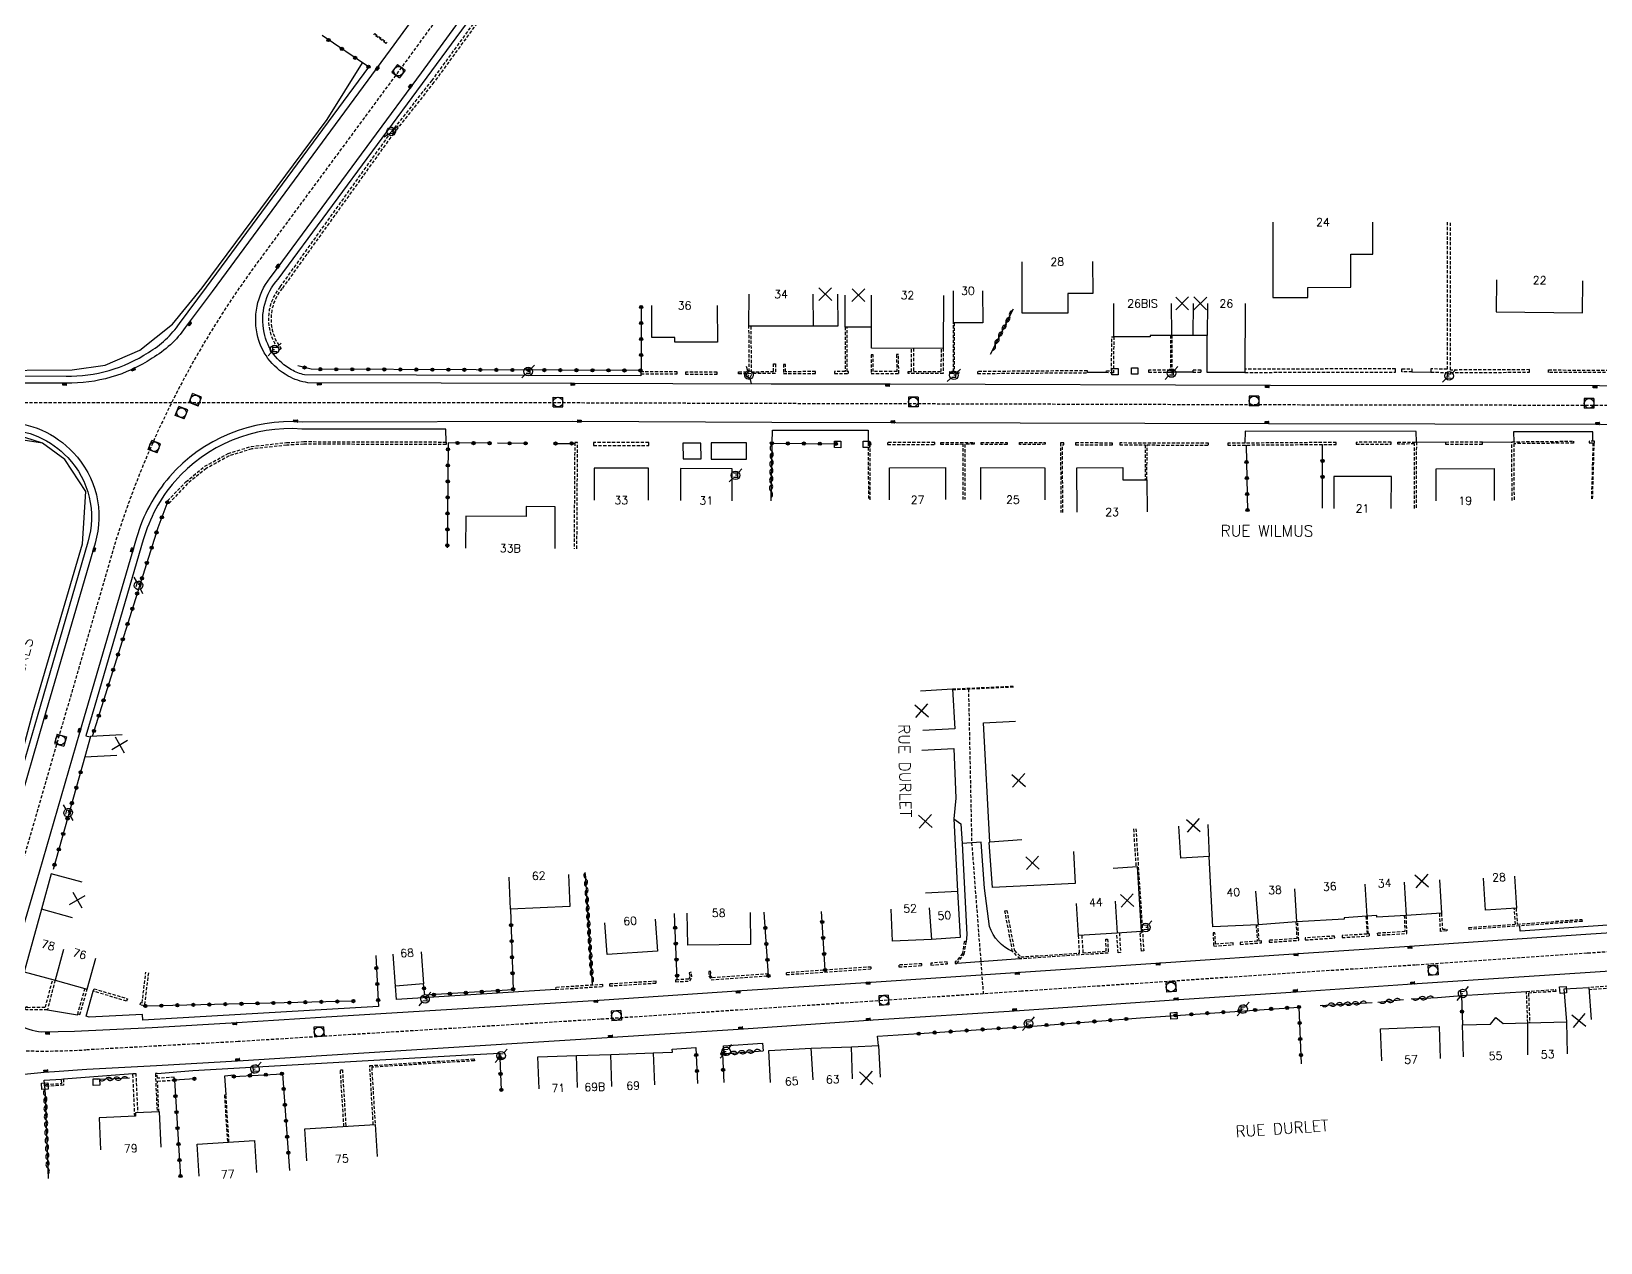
# Model space of a CAD drawing. Header units: millimetres. Extents: x 151000 to 152000, y 128000 to 129000.
# Drawn here: x 151565.6 to 151810.7, y 128351.5 to 128540.7 of the extents above; entities that cross this region are included whole.
import ezdxf
from ezdxf.enums import TextEntityAlignment as Align

# ---------------------------------------------------------------- set-up
doc = ezdxf.new("R2010")
doc.units = ezdxf.units.MM
doc.linetypes.add('DASHED', pattern=[0.75, 0.5, -0.25])
doc.layers.get('0').update_dxf_attribs({"linetype": 'CONTINUOUS'})
for name, color, linetype in [('W0001', 6, 'DASHED'), ('W0008', 7, 'CONTINUOUS'), ('W0100', 7, 'CONTINUOUS'), ('W0112', 1, 'DASHED'), ('W0211', 2, 'CONTINUOUS'), ('W0310', 3, 'CONTINUOUS'), ('W0322', 7, 'CONTINUOUS'), ('W0330', 7, 'CONTINUOUS'), ('W0334', 7, 'CONTINUOUS'), ('W0400', 7, 'CONTINUOUS'), ('W0420', 7, 'CONTINUOUS'), ('W0471', 7, 'CONTINUOUS'), ('W0989', 7, 'CONTINUOUS'), ('W0991', 7, 'CONTINUOUS'), ('W1102', 7, 'CONTINUOUS')]:
    doc.layers.add(name, color=color, linetype=linetype)
doc.styles.get("Standard").update_dxf_attribs({"font": 'romans.shx', "width": 0.85})

# ---------------------------------------------------------------- blocks, each defined once
blk = doc.blocks.new('t991o')
at = {"color": 0, "linetype": 'Continuous'}
for p, q in [((-1, 1), (1, -1)), ((-1, -1), (1, 1))]:
    blk.add_line(p, q, dxfattribs=at)
blk = doc.blocks.new('t322o')
at = {"color": 0, "linetype": 'Continuous'}
for radius in [0.25, 0.15]:
    blk.add_circle((0, 0), radius, dxfattribs=at)
blk = doc.blocks.new('t310o')
at = {"color": 0, "linetype": 'Continuous'}
for centre, start, end in [((-0.5, 0.38), 216.8699, 323.1304), ((0.5, -0.37), 36.8699, 143.1303)]:
    blk.add_arc(centre, 0.625, start, end, dxfattribs=at)
blk = doc.blocks.new('t112o')
at = {"color": 0, "linetype": 'Continuous'}
for p, q in [((-0.5, 0.5), (0.5, 0.5)), ((-0.5, -0.5), (-0.5, 0.5)), ((0.5, 0.5), (0.5, -0.5)), ((0.5, -0.5), (-0.5, -0.5))]:
    blk.add_line(p, q, dxfattribs=at)
blk = doc.blocks.new('T420')
for p, q in [((0.75, 0.75), (-0.75, 0.75)), ((-0.75, 0.75), (-0.75, -0.75)), ((0.75, 0.75), (0.75, -0.75)), ((0.75, -0.75), (-0.75, -0.75))]:
    blk.add_line(p, q)
blk.add_ellipse((0, 0), major_axis=(-0.53, 0.53), ratio=1, start_param=3.926991, end_param=10.210176)
blk = doc.blocks.new('T400')
for p, q in [((-0.15, 0.3), (0.15, 0.3)), ((-0.15, -0.25), (-0.15, 0.3)), ((-0.15, 0.15), (0.15, 0.15)), ((-0.15, 0), (0.15, 0)), ((0.15, 0.3), (0.15, -0.25)), ((-0.15, -0.15), (0.15, -0.15)), ((-0.15, -0.25), (-0.15, -0.3)), ((-0.15, -0.3), (0.15, -0.3)), ((0.15, -0.3), (0.15, -0.25))]:
    blk.add_line(p, q)
blk = doc.blocks.new('T471')
for p, q in [((-0.333334, 0.333334), (-0.333334, -0.333334)), ((-0.333334, 0.333334), (0.333334, 0.333334)), ((-0.333334, 0), (0, 0)), ((0.500001, 0.500001), (1.000002, 1.000002)), ((-0.500001, -0.500001), (-1.000002, -1.000002)), ((-0.333334, -0.333334), (0.333334, -0.333334))]:
    blk.add_line(p, q)
blk.add_ellipse((0, 0), major_axis=(0.471405, 0.471405), ratio=1, start_param=5.4977871438, end_param=11.780972451)

msp = doc.modelspace()

# ---------------------------------------------------------------- linework, layer by layer
at = {"layer": 'W0001', "flags": 128}
for points in [[(151686.82, 128620.59), (151660.63, 128585.46), (151640.58, 128558.56), (151624.09, 128535.96), (151600.84, 128504.47, 0.084329), (151578.54, 128460.32), (151570.46, 128432.47), (151566.13, 128417.49), (151560.52, 128398.22), (151555.81, 128382.02, -0.019837), (151536.07, 128370.34), (151513.98, 128358.43), (151497.19, 128349.3), (151469.8, 128334.39), (151444.45, 128320.65, 0.020893), (151407.08, 128297.31, 0.028434), (151367, 128266.21, 0.019167), (151343.06, 128244.11), (151308.81, 128206.62), (151289.03, 128184.37, 0.048658), (151265.92, 128152.09), (151245.32, 128117.81), (151222.27, 128079.3), (151206.41, 128052.89), (151186.11, 128018.9), (151174.7, 128000)], [(151373.46, 128486.78, 0.171487), (151384.63, 128482.83), (151396.94, 128482.84), (151431.35, 128482.82), (151466.36, 128482.76), (151510.55, 128482.74), (151540.64, 128482.68), (151571.01, 128482.7), (151609.38, 128482.69), (151650.43, 128482.69), (151681.12, 128482.59), (151699.72, 128482.55), (151759.1, 128482.38), (151810.49, 128482.3), (151836.03, 128482.25), (151866.29, 128482.14)]]:
    msp.add_lwpolyline(points, format="xyb", dxfattribs=at)
msp.add_lwpolyline([(151711.96, 128437.99), (151712.46, 128413.97), (151714.27, 128390.39)], dxfattribs=at)
at = {"layer": 'W0001'}
msp.add_lwpolyline([(151973.45, 128407.51), (151961.21, 128406.71), (151915.23, 128403.74), (151873.93, 128401.04), (151830.86, 128398.19), (151808.58, 128396.71), (151781.8, 128394.87), (151763.7, 128393.7), (151743.76, 128392.35), (151720.27, 128390.79), (151696.98, 128389.23), (151676.76, 128387.89), (151654.46, 128386.41), (151611, 128383.73), (151597.91, 128382.92), (151574.13, 128381.63, -0.038079), (151555.81, 128382.02)], format="xyb", dxfattribs=at)
at = {"layer": 'W0008'}
for points in [[(151684.53, 128622.19), (151658.36, 128587.44), (151638.53, 128560.88), (151621.66, 128537.76), (151593.83, 128500.06), (151589.64, 128494.4, -0.10763), (151584.47, 128489.61, -0.152101), (151571.01, 128485.74), (151541.27, 128485.75), (151510.77, 128485.77), (151466.37, 128485.8), (151431.36, 128485.86), (151397.19, 128485.86), (151384.64, 128485.83, -0.594789), (151380.97, 128491.73), (151407.8, 128527.38), (151429.68, 128556.32), (151440.11, 128570.1), (151468.95, 128608.07), (151498.47, 128646.9), (151513.06, 128666.2), (151527.22, 128684.92), (151553.09, 128718.92)], [(151866.1, 128485.3), (151836.03, 128485.25), (151810.5, 128485.3), (151759.11, 128485.38), (151699.73, 128485.55), (151681.13, 128485.59), (151650.44, 128485.69), (151608.8, 128485.8, -0.087593), (151605.71, 128486.84, -0.222109), (151600.87, 128493.43, -0.234214), (151603.28, 128502.67), (151626.53, 128534.16), (151642.62, 128556.23), (151662.89, 128583.49), (151689.28, 128618.56)], [(151561.33, 128479.64, -0.208669), (151572.15, 128474.89, -0.269554), (151575.55, 128460.76), (151567.58, 128433.3), (151563.24, 128418.33)], [(151866.28, 128479.13), (151836.07, 128479.17), (151810.68, 128479.29), (151758.94, 128479.4), (151700.6, 128479.54), (151681.23, 128479.6), (151650.1, 128479.73), (151607.92, 128479.66, 0.23531), (151587.19, 128471.12, 0.108849), (151582.02, 128461.57), (151573.15, 128431.11), (151566.83, 128409.4), (151561.59, 128391.45, 0.313866)], [(151718.85, 128396.99, -0.220985), (151715.27, 128400.91), (151714.48, 128406.9), (151713.96, 128414.05), (151710.96, 128413.88), (151711.73, 128399.65), (151711.61, 128398.51)], [(151563.35, 128385.74, 0.120884), (151567.25, 128384.43), (151572.32, 128384.54), (151584.49, 128385.13), (151597.72, 128385.91), (151610.82, 128386.73), (151654.26, 128389.4), (151676.57, 128390.88), (151696.77, 128392.22), (151720.07, 128393.79), (151743.56, 128395.34), (151763.5, 128396.7), (151781.6, 128397.86), (151808.38, 128399.71), (151830.66, 128401.18), (151873.7, 128404.02), (151915, 128406.72), (151960.62, 128409.66), (151973.25, 128410.32)], [(151544.91, 128371.68, -0.107033), (151569.2, 128378.26), (151574.28, 128378.64), (151585.13, 128379.21), (151598.71, 128379.98), (151610.9, 128380.75), (151655.55, 128383.57), (151676.82, 128384.92), (151697.06, 128386.3), (151719.92, 128387.8), (151744.83, 128389.49), (151763.9, 128390.76), (151782.05, 128391.97), (151808.3, 128393.69), (151831.06, 128395.21), (151874.15, 128398.06), (151915.47, 128400.76), (151961.8, 128403.77), (151974.07, 128404.36)]]:
    msp.add_lwpolyline(points, format="xyb", dxfattribs=at)
at = {"layer": 'W0100'}
for points in [[(151759.51, 128510.87), (151759.52, 128499.1), (151764.95, 128499.11), (151764.95, 128500.69), (151771.68, 128500.7), (151771.68, 128505.87), (151775.13, 128505.87), (151775.12, 128510.87)], [(151731.33, 128504.74), (151731.36, 128499.74), (151727.48, 128499.71), (151727.5, 128496.68), (151720.37, 128496.64), (151720.33, 128504.67)], [(151794.45, 128501.88), (151794.39, 128496.88), (151807.84, 128496.73), (151807.9, 128501.73)], [(151691.49, 128499.65), (151691.54, 128494.65), (151687.71, 128494.61), (151677.68, 128494.62), (151677.69, 128499.62)], [(151714.15, 128500.17), (151714.19, 128495.17), (151709.64, 128495.13), (151709.6, 128500.13)], [(151755.2, 128498.15), (151755.15, 128487.41), (151749.26, 128487.37), (151749.24, 128493.18), (151747.02, 128493.19), (151743.65, 128493.18), (151740.35, 128493.17), (151740.35, 128492.99), (151734.66, 128492.99), (151734.65, 128498.17)], [(151672.74, 128497.86), (151672.75, 128492.13), (151666.1, 128492.12), (151666.1, 128492.85), (151662.5, 128492.85), (151662.5, 128497.85)], [(151661.97, 128467.44), (151661.99, 128472.44), (151653.5, 128472.46), (151653.48, 128467.46)], [(151675.06, 128467.38), (151675.08, 128472.38), (151667.01, 128472.42), (151666.99, 128467.42)], [(151699.65, 128467.53), (151699.65, 128472.53), (151708.4, 128472.54), (151708.4, 128467.54)], [(151713.89, 128467.55), (151713.9, 128472.55), (151723.91, 128472.53), (151723.9, 128467.53)], [(151728.93, 128465.58), (151728.88, 128472.53), (151736.07, 128472.58), (151736.09, 128470.62), (151739.84, 128470.65), (151739.87, 128465.65)], [(151778, 128466.17), (151778.01, 128471.17), (151769.01, 128471.18), (151769, 128466.18)], [(151785.01, 128467.37), (151785.01, 128472.37), (151794.07, 128472.39), (151794.08, 128467.39)], [(151647.39, 128459.89), (151647.43, 128466.42), (151642.91, 128466.45), (151642.9, 128464.92), (151633.45, 128464.98), (151633.42, 128459.98)], [(151704.48, 128437.7), (151709.47, 128437.99), (151709.84, 128431.78), (151704.84, 128431.49)], [(151728.37, 128412.61), (151728.62, 128407.61), (151715.71, 128406.97), (151715.19, 128414.03), (151715.32, 128414.04), (151714.3, 128432.7), (151719.29, 128432.98)], [(151579.81, 128430.84), (151574.82, 128430.55), (151573.98, 128427.37), (151578.97, 128427.67)], [(151704.67, 128428.45), (151709.67, 128428.67), (151710.01, 128420.91), (151709.7, 128417.72), (151710.26, 128406.39), (151710.68, 128399.17), (151706.17, 128398.85), (151700.08, 128398.59), (151699.87, 128403.58)], [(151785.51, 128408.18), (151785.83, 128402.97), (151780.33, 128402.63), (151775.74, 128402.37), (151775.72, 128402.59), (151774.19, 128402.5), (151770.64, 128402.27), (151770.65, 128402.05), (151763.19, 128401.6), (151757.19, 128401.14), (151750.11, 128400.84), (151749.57, 128411.82), (151745.11, 128411.56), (151744.82, 128416.55)], [(151734.57, 128410.02), (151738.32, 128410.24), (151738.93, 128400.1), (151735.2, 128399.86), (151729.13, 128399.5), (151728.84, 128404.49)], [(151573.53, 128407.8), (151568.71, 128409.12), (151567.19, 128403.59), (151564.47, 128393.8), (151569.31, 128392.49), (151574.33, 128391.11), (151575.66, 128395.93)], [(151649.47, 128409.03), (151649.71, 128404.04), (151640.45, 128403.6), (151640.21, 128408.59)], [(151797.22, 128408.73), (151797.53, 128403.74), (151792.73, 128403.44), (151792.42, 128408.43)], [(151677.86, 128403.09), (151677.92, 128398.09), (151668.11, 128397.96), (151668.04, 128402.96)], [(151663.05, 128402.04), (151663.4, 128397.05), (151655.54, 128396.5), (151655.19, 128401.49)], [(151626.47, 128396.93), (151626.85, 128391.94), (151622.47, 128391.6), (151622.09, 128396.59)], [(151789.26, 128380.55), (151789.11, 128385.54), (151793.47, 128385.67), (151794.35, 128386.7), (151795.48, 128385.73), (151799.3, 128385.85), (151805.39, 128386.03), (151805, 128391.15), (151808.83, 128391.37), (151809.21, 128386.39)], [(151776.52, 128379.94), (151776.32, 128384.93), (151785.45, 128385.3), (151785.65, 128380.31)], [(151644.9, 128375.56), (151644.73, 128380.56), (151650.76, 128380.76), (151656.12, 128380.93), (151662.74, 128381.15), (151662.91, 128376.16)], [(151681.04, 128376.56), (151680.76, 128381.55), (151687.42, 128381.92), (151693.67, 128382.12), (151697.89, 128382.34), (151698.16, 128377.35)], [(151585.86, 128366.45), (151585.62, 128371.95), (151581.87, 128371.78), (151581.89, 128371.28), (151576.17, 128371.02), (151576.39, 128366.03)], [(151608.62, 128364.3), (151608.31, 128369.29), (151619.29, 128369.98), (151619.6, 128364.99)], [(151591.8, 128361.93), (151591.49, 128366.92), (151600.46, 128367.48), (151600.77, 128362.49)]]:
    msp.add_lwpolyline(points, dxfattribs=at)
at = {"layer": 'W0100', "flags": 128}
msp.add_lwpolyline([(151708.05, 128499.44), (151708.03, 128491.16), (151696.8, 128491.19), (151696.81, 128494.47), (151692.7, 128494.49), (151692.72, 128499.49)], dxfattribs=at)
at = {"layer": 'W0112'}
msp.add_lwpolyline([(151644.49, 128554.66), (151628.48, 128532.71), (151622.17, 128524.73), (151604.78, 128500.52, 0.354204), (151604.62, 128491.12), (151604.3, 128490.87, -0.353657), (151604.47, 128500.77), (151621.85, 128524.97), (151628.16, 128532.95), (151644.17, 128554.91)], format="xyb", close=True, dxfattribs=at)
for points in [[(151619.23, 128540.33), (151621.1, 128538.94), (151620.99, 128538.79), (151619.11, 128540.17)], [(151734.66, 128492.99), (151734.6, 128487.34), (151733.49, 128487.38), (151733.5, 128487.68), (151734.3, 128487.65), (151734.36, 128492.99)], [(151683.09, 128488.67), (151683.07, 128487.22), (151688.07, 128487.23), (151688.07, 128487.53), (151683.37, 128487.52), (151683.39, 128488.66)], [(151700.71, 128490.2), (151700.78, 128487.55), (151697.06, 128487.54), (151697.08, 128490.15), (151696.78, 128490.16), (151696.76, 128487.24), (151701.09, 128487.25), (151701.01, 128490.21)], [(151660.8, 128487.18), (151666.49, 128487.18), (151666.49, 128487.48), (151660.8, 128487.48)], [(151672.69, 128487.44), (151667.75, 128487.44), (151667.75, 128487.14), (151672.69, 128487.14)], [(151713.39, 128487.24), (151730.53, 128487.37), (151730.53, 128487.67), (151713.39, 128487.54)], [(151746.99, 128487.46), (151748.29, 128487.47), (151748.29, 128487.77), (151746.99, 128487.76)], [(151781.23, 128487.48), (151779.65, 128487.48), (151779.65, 128487.98), (151781.23, 128487.98)], [(151630.38, 128476.14), (151608.14, 128476.2), (151605.49, 128476.05), (151600.02, 128475.46), (151596.48, 128474.36), (151592.91, 128472.41), (151590.01, 128470.04), (151587.17, 128467.07), (151586.88, 128467.35), (151589.74, 128470.33), (151592.68, 128472.75), (151596.32, 128474.73), (151599.93, 128475.86), (151605.45, 128476.45), (151608.14, 128476.6), (151630.38, 128476.54)], [(151653.42, 128476.01), (151662.03, 128476), (151662.03, 128476.44), (151653.42, 128476.45)], [(151706.69, 128476.44), (151699.33, 128476.44), (151699.33, 128476.14), (151706.69, 128476.14)], [(151718.01, 128476.16), (151713.93, 128476.17), (151713.93, 128476.47), (151718.01, 128476.46)], [(151723.96, 128476.18), (151719.95, 128476.17), (151719.95, 128476.47), (151723.96, 128476.48)], [(151728.69, 128476.1), (151734.45, 128476.08), (151734.45, 128476.38), (151728.69, 128476.4)], [(151769.4, 128476.47), (151752.46, 128476.35), (151752.46, 128476.05), (151769.41, 128476.17)], [(151772.51, 128476.19), (151777.97, 128476.22), (151777.97, 128476.52), (151772.51, 128476.49)], [(151792.25, 128476.51), (151786.47, 128476.49), (151786.47, 128476.19), (151792.26, 128476.21)], [(151750.16, 128399.92), (151750.26, 128397.84), (151753.32, 128398.04), (151753.3, 128398.34), (151750.55, 128398.16), (151750.46, 128399.93)], [(151711.31, 128398.56), (151711.02, 128396.69), (151710.02, 128395.42), (151709.88, 128395.42), (151709.89, 128395.12), (151710.17, 128395.13), (151711.3, 128396.57), (151711.61, 128398.51)], [(151764.55, 128398.8), (151769.16, 128399.11), (151769.14, 128399.41), (151764.53, 128399.1)], [(151701.11, 128394.58), (151704.7, 128394.79), (151704.69, 128395.09), (151701.09, 128394.88)], [(151708.64, 128395.36), (151706.07, 128395.17), (151706.09, 128394.88), (151708.67, 128395.07)], [(151668.34, 128393.68), (151668.46, 128393.07), (151668.28, 128392.69), (151666.19, 128392.55), (151666.21, 128392.25), (151668.47, 128392.4), (151668.77, 128393.03), (151668.64, 128393.74)], [(151680.71, 128393.49), (151671.92, 128392.9), (151671.69, 128393.25), (151671.73, 128393.87), (151671.43, 128393.89), (151671.39, 128393.17), (151671.77, 128392.59), (151680.73, 128393.19)], [(151683.5, 128393.38), (151696.78, 128394.27), (151696.76, 128394.57), (151683.48, 128393.68)], [(151575.39, 128391.18), (151580.6, 128389.62), (151580.48, 128389.24), (151575.27, 128390.8)], [(151647.51, 128391.06), (151654.87, 128391.54), (151654.85, 128391.84), (151647.49, 128391.36)], [(151663.19, 128392.35), (151655.88, 128391.92), (151655.9, 128391.62), (151663.21, 128392.06)], [(151567.86, 128376.24), (151570.34, 128376.38), (151570.33, 128377.08), (151570.63, 128377.09), (151570.64, 128376.1), (151567.87, 128375.94)]]:
    msp.add_lwpolyline(points, close=True, dxfattribs=at)
for points in [[(151786.72, 128510.88), (151786.72, 128487.89), (151784.18, 128487.96), (151784.17, 128487.46), (151787.22, 128487.38), (151799.59, 128487.44), (151799.59, 128487.84), (151787.23, 128487.78), (151787.22, 128487.78), (151787.22, 128510.88)], [(151677.98, 128494.62), (151678.02, 128487.51), (151681.51, 128487.55), (151681.51, 128488.74), (151681.81, 128488.74), (151681.81, 128487.26), (151676.06, 128487.19), (151676.06, 128487.49), (151677.72, 128487.51), (151677.68, 128494.62)], [(151692.7, 128494.49), (151692.7, 128487.53), (151691.06, 128487.54), (151691.06, 128487.24), (151693.22, 128487.23), (151693.22, 128487.53), (151693, 128487.53), (151693, 128494.49)], [(151709.74, 128495.14), (151709.72, 128487.52), (151710.44, 128487.51), (151710.43, 128487.21), (151709.06, 128487.24), (151709.06, 128487.54), (151709.62, 128487.52), (151709.64, 128495.13)], [(151743.49, 128493.18), (151743.49, 128487.76), (151740.09, 128487.75), (151740.1, 128487.45), (151743.79, 128487.47), (151743.79, 128493.18)], [(151708.03, 128491.16), (151708.02, 128487.24), (151702.55, 128487.23), (151702.55, 128487.53), (151703.09, 128487.53), (151703.09, 128491.17)], [(151703.36, 128491.17), (151703.37, 128487.53), (151707.72, 128487.54), (151707.73, 128491.16)], [(151755.15, 128487.41), (151778.66, 128487.47), (151778.66, 128487.97), (151755.14, 128487.91)], [(151815.21, 128487.37), (151802.55, 128487.39), (151802.55, 128487.79), (151815.21, 128487.77)], [(151650.81, 128459.87), (151650.91, 128476.46), (151650.47, 128476.46), (151650.36, 128459.88)], [(151696.63, 128467.53), (151696.61, 128476.16), (151696.74, 128476.17), (151696.73, 128476.47), (151696.31, 128476.45), (151696.33, 128467.53)], [(151711.15, 128467.56), (151711.13, 128476.18), (151707.67, 128476.17), (151707.67, 128476.47), (151712.84, 128476.49), (151712.85, 128476.19), (151711.4, 128476.18), (151711.42, 128467.56)], [(151726.71, 128465.56), (151726.63, 128476.1), (151726.85, 128476.1), (151726.85, 128476.4), (151726.33, 128476.4), (151726.41, 128465.56)], [(151739.84, 128470.65), (151739.85, 128476.08), (151749.47, 128476.05), (151749.47, 128476.35), (151735.59, 128476.39), (151735.59, 128476.09), (151739.55, 128476.08), (151739.54, 128470.65)], [(151781.6, 128466.17), (151781.61, 128476.24), (151779.01, 128476.22), (151779.01, 128476.52), (151781.91, 128476.54), (151781.9, 128466.17)], [(151796.87, 128467.39), (151796.82, 128476.58), (151806.47, 128476.67), (151806.47, 128476.37), (151797.12, 128476.28), (151797.17, 128467.39)], [(151809.44, 128467.66), (151809.69, 128476.38), (151809.71, 128476.38), (151809.71, 128476.68), (151808.92, 128476.7), (151808.91, 128476.4), (151809.49, 128476.39), (151809.25, 128467.66)], [(151709.47, 128437.99), (151718.99, 128438.43)], [(151709.48, 128437.87), (151718.99, 128438.32)], [(151737.73, 128416.12), (151738.12, 128410.23)], [(151738.1, 128416.17), (151739.34, 128397.09), (151738.98, 128397.04), (151738.78, 128400.09)], [(151729.66, 128399.53), (151729.84, 128396.79), (151733.47, 128397.03), (151733.4, 128398.92), (151733.7, 128398.94), (151733.78, 128396.75), (151720.02, 128395.83), (151718.85, 128396.99), (151717.65, 128403.34), (151717.95, 128403.4), (151719.13, 128397.14), (151720.14, 128396.14), (151729.32, 128396.75), (151729.14, 128399.5)], [(151774.03, 128402.49), (151774.21, 128399.71), (151770.3, 128399.47), (151770.32, 128399.17), (151774.6, 128399.43), (151774.58, 128399.73), (151774.43, 128399.72), (151774.26, 128402.5)], [(151780.03, 128402.62), (151780.12, 128400.1), (151775.81, 128399.83), (151775.83, 128399.53), (151780.43, 128399.82), (151780.33, 128402.63)], [(151785.83, 128402.97), (151785.98, 128400.46), (151786.65, 128400.5), (151786.67, 128400.2), (151785.69, 128400.14), (151785.56, 128402.95)], [(151797.49, 128403.74), (151797.67, 128401.27), (151807.77, 128402), (151807.79, 128401.7), (151790.14, 128400.43), (151790.12, 128400.73), (151797.38, 128401.25), (151797.2, 128403.72)], [(151756.88, 128401.13), (151757.07, 128398.61), (151754.38, 128398.41), (151754.41, 128398.11), (151757.73, 128398.35), (151757.71, 128398.65), (151757.36, 128398.63), (151757.17, 128401.14)], [(151763.1, 128401.59), (151763.24, 128399.02), (151758.92, 128398.73), (151758.94, 128398.44), (151763.55, 128398.74), (151763.39, 128401.61)], [(151735.53, 128399.88), (151735.73, 128396.82), (151735.33, 128396.79), (151735.13, 128399.85)], [(151569.31, 128392.49), (151568.11, 128387.9), (151564.79, 128387.87), (151564.53, 128388.16), (151564.83, 128388.43), (151564.97, 128388.27), (151567.8, 128388.3), (151568.93, 128392.59)], [(151583.88, 128393.66), (151583.25, 128388.49), (151582.59, 128388.64), (151582.68, 128389.03), (151582.91, 128388.98), (151583.49, 128393.77)], [(151573.95, 128391.21), (151572.8, 128387.25), (151573.18, 128387.14), (151574.33, 128391.11)], [(151799.3, 128385.85), (151799.12, 128390.77), (151803.65, 128391.06), (151803.67, 128390.76), (151799.43, 128390.49), (151799.6, 128385.85)], [(151808.85, 128391.07), (151812.36, 128391.3), (151812.52, 128388.96), (151813.62, 128389.04), (151813.6, 128389.34), (151812.8, 128389.28), (151812.64, 128391.62), (151808.83, 128391.37)], [(151581.76, 128371.27), (151581.47, 128377.92), (151581.92, 128377.96), (151582.2, 128371.79)], [(151585.52, 128371.94), (151585.31, 128376.74), (151587.94, 128376.91), (151587.91, 128377.36), (151585.29, 128377.19), (151585.25, 128377.96), (151584.97, 128377.93), (151585, 128377.17), (151585.24, 128371.93)], [(151614.42, 128369.67), (151613.87, 128378.51), (151614.18, 128378.53), (151614.73, 128369.69)], [(151619, 128369.96), (151618.46, 128379.17), (151634.77, 128380.22), (151634.79, 128379.93), (151618.76, 128378.91), (151619.29, 128369.98)], [(151596.47, 128367.24), (151596.01, 128374.6), (151595.76, 128374.57), (151596.22, 128367.22)]]:
    msp.add_lwpolyline(points, dxfattribs=at)
at = {"layer": 'W0211'}
msp.add_lwpolyline([(151567.33, 128476.35), (151561.81, 128478.13), (151540.72, 128477.54), (151510.52, 128477.66), (151468.7, 128477.55)], dxfattribs=at)
at = {"layer": 'W0310'}
for points in [[(151718.96, 128497.29), (151715.35, 128490.21)], [(151681.25, 128476.34), (151681.09, 128467.36)], [(151653.24, 128391.74), (151652.14, 128409.16)], [(151766.89, 128388.58), (151774.99, 128389.04)], [(151775.92, 128389.07), (151779.92, 128389.5)], [(151781.08, 128389.61), (151785.19, 128389.81)], [(151673.53, 128381.01), (151679.91, 128381.5)], [(151567.71, 128375.69), (151568.21, 128361.54)], [(151580.94, 128377.22), (151575.93, 128377.03)]]:
    msp.add_lwpolyline(points, dxfattribs=at)
at = {"layer": 'W0322'}
for points in [[(151618.26, 128535.14), (151611, 128539.99)], [(151660.85, 128497.84), (151660.82, 128487.71), (151609.32, 128487.92), (151607.22, 128488.44)], [(151637.17, 128476.35), (151630.68, 128476.4), (151630.57, 128460)], [(151642.8, 128476.33), (151638.42, 128476.35)], [(151647.48, 128476.31), (151650.47, 128476.32)], [(151681.25, 128476.34), (151691.29, 128476.27)], [(151755.34, 128476.07), (151755.54, 128465.75)], [(151767.26, 128466.19), (151767.27, 128476.15)], [(151586.93, 128467.31), (151585.37, 128463.13), (151582.13, 128452.88), (151575.11, 128430.57)], [(151573.98, 128427.37), (151569.01, 128409.79)], [(151640.45, 128403.6), (151640.84, 128391), (151627.05, 128390.16), (151626.85, 128391.94)], [(151666.49, 128392.57), (151666.06, 128402.93)], [(151680.73, 128393.19), (151680.07, 128403.12)], [(151689.56, 128394.11), (151689.03, 128403.25)], [(151619.38, 128396.38), (151619.78, 128389.35)], [(151615.9, 128389.25), (151583.38, 128388.48)], [(151744.28, 128387.02), (151763.58, 128388.32), (151763.94, 128379.43)], [(151704.19, 128384.17), (151721.35, 128385.29), (151738.83, 128386.62)], [(151638.78, 128380.38), (151639, 128375.36)], [(151669.45, 128380.83), (151669.65, 128376.39)], [(151673.53, 128381.01), (151673.73, 128376.53)], [(151597.24, 128377.47), (151604.85, 128377.91), (151605.94, 128362.82)], [(151591.06, 128377.12), (151587.96, 128376.9), (151588.91, 128361.75)]]:
    msp.add_lwpolyline(points, dxfattribs=at)
at = {"layer": 'W0322', "flags": 128}
msp.add_lwpolyline([(151788.98, 128390.11), (151789.11, 128385.54)], dxfattribs=at)
at = {"layer": 'W0330'}
for points in [[(151541.27, 128503.2), (151541.66, 128487.87), (151557.8, 128487.71), (151571.96, 128487.81), (151577.12, 128488.52), (151582.53, 128490.87), (151587.66, 128494.96), (151592.3, 128500.64), (151611.78, 128526.91), (151617.32, 128535.77)], [(151471.14, 128407.51), (151486.99, 128403.3), (151505.79, 128398.97), (151517.2, 128396.31), (151530.09, 128393.78), (151541.53, 128391.64), (151551.06, 128390.18), (151553.12, 128393.55), (151555.8, 128400.64), (151556.76, 128401.78), (151561.69, 128418.72), (151565.83, 128434.28), (151573.61, 128460.63), (151574.09, 128468.84), (151570.82, 128473.83), (151567.33, 128476.35), (151561.64, 128477.24), (151540.74, 128476.95), (151510.59, 128476.36), (151468.76, 128474.77)]]:
    msp.add_lwpolyline(points, dxfattribs=at)
at = {"layer": 'W0334'}
for points in [[(151660.8, 128487.18), (151660.8, 128486.85), (151608.27, 128487.02, -0.066212), (151606.24, 128487.81, -0.222264), (151601.95, 128493.65, -0.235501), (151604.13, 128501.98), (151627.41, 128533.51), (151643.52, 128555.39), (151644.17, 128554.91)], [(151540.58, 128487.82), (151540.84, 128487.82), (151540.82, 128486.85), (151547.54, 128486.85), (151571.02, 128486.84, 0.152537), (151583.89, 128490.54, 0.108308), (151588.75, 128495.04), (151592.94, 128500.71), (151618.33, 128535.09), (151618.26, 128535.14)], [(151468.69, 128478.26), (151468.69, 128478.58), (151510.33, 128478.57), (151540.02, 128478.48), (151561.24, 128478.5, -0.208669), (151571.3, 128474.1, -0.269554), (151574.42, 128460.93), (151566.49, 128433.62), (151562.16, 128418.65), (151558.13, 128404.82), (151556.75, 128399.94), (151555.87, 128400.12), (151554.06, 128393.82, -0.019605), (151553.2, 128391.67, -0.305355), (151549.33, 128389.25), (151546.37, 128389.56), (151540.76, 128390.44, -0.0116), (151505.36, 128397.35), (151486.99, 128401.58), (151475.46, 128404.5), (151470.65, 128405.98)], [(151630.38, 128476.54), (151630.34, 128478.53), (151607.84, 128478.57, 0.235278), (151588.01, 128470.4, 0.108818), (151583.08, 128461.26), (151575.53, 128435.39), (151574.12, 128430.69), (151574.8, 128430.49)]]:
    msp.add_lwpolyline(points, format="xyb", dxfattribs=at)
for points in [[(151733.49, 128487.38), (151730.53, 128487.37)], [(151746.99, 128487.46), (151743.79, 128487.47)], [(151781.23, 128487.48), (151784.17, 128487.46)], [(151681.32, 128476.34), (151681.34, 128478.41), (151696.29, 128478.37), (151696.31, 128476.45)], [(151786.47, 128476.49), (151781.91, 128476.54), (151781.88, 128478.16), (151755.16, 128478.21), (151755.13, 128476.37)], [(151792.25, 128476.51), (151796.82, 128476.58)], [(151809.49, 128476.69), (151809.49, 128478.11), (151797.1, 128478.13), (151797.13, 128476.58)], [(151709.7, 128417.72), (151710.75, 128416.9), (151710.96, 128413.88)], [(151820.93, 128402.54), (151820.94, 128401.75), (151798.12, 128400.19), (151798.08, 128401)], [(151720.02, 128395.83), (151710.17, 128395.13)], [(151619.78, 128389.35), (151619.82, 128388.42), (151583.02, 128386.27), (151582.95, 128387.14), (151574.64, 128386.76), (151574.17, 128386.87), (151575.27, 128390.8)], [(151647.51, 128391.06), (151622.62, 128389.48), (151622.47, 128391.6)], [(151785.19, 128389.81), (151788.98, 128390.11), (151799.12, 128390.77)], [(151568.11, 128387.9), (151572.83, 128387.09), (151572.86, 128387.23)], [(151738.83, 128386.62), (151744.28, 128387.02)], [(151697.89, 128382.34), (151697.75, 128383.77), (151704.19, 128384.17)], [(151585.25, 128377.96), (151590.85, 128378.39), (151633.73, 128380.88), (151638.75, 128381.11), (151638.78, 128380.38)], [(151662.74, 128381.15), (151665.74, 128381.29), (151665.7, 128381.75), (151669.37, 128381.99), (151669.45, 128380.83)], [(151673.71, 128381.03), (151673.68, 128382.28), (151679.8, 128382.7), (151679.91, 128381.5)], [(151570.63, 128377.09), (151581.47, 128377.92)], [(151567.71, 128375.69), (151567.62, 128376.88), (151570.33, 128377.08)], [(151596.01, 128374.6), (151595.83, 128377.6), (151597.24, 128377.71), (151597.24, 128377.47)]]:
    msp.add_lwpolyline(points, dxfattribs=at)
for points in [[(151667.42, 128473.89), (151670.21, 128473.9), (151670.15, 128476.37), (151667.35, 128476.36)], [(151677.28, 128476.41), (151671.79, 128476.41), (151671.8, 128473.87), (151677.29, 128473.87)]]:
    msp.add_lwpolyline(points, close=True, dxfattribs=at)
at = {"layer": 'W1102'}
for p, q in [((151687.66, 128499.61), (151687.71, 128494.61)), ((151743.63, 128498.18), (151743.65, 128493.18)), ((151747.05, 128498.19), (151747.02, 128493.19)), ((151749.27, 128498.18), (151749.24, 128493.18)), ((151749.32, 128416.81), (151749.57, 128411.82)), ((151720.31, 128414.44), (151715.32, 128414.04)), ((151773.89, 128407.49), (151774.19, 128402.5)), ((151780.01, 128407.84), (151780.33, 128402.63)), ((151705.26, 128406.14), (151710.26, 128406.39)), ((151734.88, 128404.85), (151735.2, 128399.86)), ((151756.79, 128406.41), (151757.19, 128401.14)), ((151762.87, 128406.79), (151763.19, 128401.6)), ((151572.01, 128402.26), (151567.19, 128403.59)), ((151705.8, 128403.83), (151706.17, 128398.85)), ((151570.61, 128397.32), (151569.31, 128392.49)), ((151799.3, 128380.84), (151799.3, 128385.85)), ((151805.53, 128381.03), (151805.39, 128386.03)), ((151650.92, 128375.77), (151650.76, 128380.76)), ((151656.27, 128375.93), (151656.12, 128380.93)), ((151687.69, 128376.93), (151687.42, 128381.92)), ((151693.83, 128377.12), (151693.67, 128382.12))]:
    msp.add_line(p, q, dxfattribs=at)
at = {"layer": 'W1102', "flags": 128}
msp.add_lwpolyline([(151696.81, 128494.47), (151696.82, 128499.47)], dxfattribs=at)

# ---------------------------------------------------------------- block references
at = {"layer": 'W0112'}
for p, rotation in [((151734.83, 128487.51), 180.2962929473885), ((151737.92, 128487.62), 180.2962929473885), ((151691.54, 128476.16), 359.5922710017696), ((151696, 128476.17), 359.5922710017696), ((151804.82, 128390.99), 3.68719772524852), ((151744.04, 128386.96), 4.349459474119253), ((151567.7, 128375.95), 2.464330594629151), ((151575.76, 128376.61), 182.232656256218)]:
    msp.add_blockref('t112o', p, dxfattribs=dict(at, rotation=rotation))
at = {"layer": 'W0310'}
for p, rotation in [((151717.82, 128495.06), 242.9469698479006), ((151718.39, 128496.18), 242.9469698479006), ((151716.69, 128492.84), 242.9469698479006), ((151717.25, 128493.95), 242.9469698479006), ((151716.12, 128491.72), 242.9469698479006), ((151681.23, 128475.09), 268.9537846460086), ((151681.18, 128472.59), 268.9537846460086), ((151681.21, 128473.84), 268.9537846460086), ((151681.14, 128470.09), 268.9537846460086), ((151681.16, 128471.34), 268.9537846460086), ((151681.12, 128468.84), 268.9537846460086), ((151652.19, 128408.35), 93.60718020554825), ((151652.27, 128407.1), 93.60718020554825), ((151652.36, 128405.6), 93.60718020554825), ((151652.44, 128404.35), 93.60718020554825), ((151652.52, 128403.11), 93.60718020554825), ((151652.6, 128401.86), 93.60718020554825), ((151652.68, 128400.61), 93.60718020554825), ((151652.76, 128399.36), 93.60718020554825), ((151652.83, 128398.12), 93.60718020554825), ((151652.91, 128396.87), 93.60718020554825), ((151652.99, 128395.62), 93.60718020554825), ((151653.07, 128394.37), 93.60718020554825), ((151653.15, 128393.13), 93.60718020554825), ((151768.14, 128388.65), 3.25466359548643), ((151769.39, 128388.72), 3.25466359548643), ((151770.64, 128388.79), 3.25466359548643), ((151771.89, 128388.86), 3.25466359548643), ((151773.13, 128388.94), 3.25466359548643), ((151777.16, 128389.2), 6.079781779923974), ((151778.41, 128389.33), 6.079781779923974), ((151782.33, 128389.67), 2.79741560339378), ((151783.58, 128389.73), 2.79741560339378), ((151674.77, 128381.11), 4.38903029423554), ((151676.02, 128381.21), 4.38903029423554), ((151677.27, 128381.3), 4.38903029423554), ((151678.51, 128381.4), 4.38903029423554), ((151567.76, 128374.44), 271.997730592213), ((151577.2, 128377.08), 182.232656256218), ((151578.45, 128377.13), 182.232656256218), ((151579.69, 128377.17), 182.232656256218), ((151567.8, 128373.19), 271.997730592213), ((151567.84, 128371.94), 271.997730592213), ((151567.89, 128370.69), 271.997730592213), ((151567.93, 128369.45), 271.997730592213), ((151567.97, 128368.2), 271.997730592213), ((151568.02, 128366.95), 271.997730592213), ((151568.06, 128365.7), 271.997730592213), ((151568.11, 128364.45), 271.997730592213), ((151568.15, 128363.2), 271.997730592213)]:
    msp.add_blockref('t310o', p, dxfattribs=dict(at, rotation=rotation))
at = {"layer": 'W0322'}
for p, rotation in [((151612.02, 128539.31), 146.270329228618), ((151614.1, 128537.92), 146.270329228618), ((151616.18, 128536.53), 146.270329228618), ((151618.26, 128535.14), 146.270329228618), ((151660.85, 128497.62), 269.8763531347445), ((151660.84, 128495.12), 269.8763531347445), ((151660.84, 128492.62), 269.8763531347445), ((151608.26, 128488.18), 166.2109414617376), ((151610.73, 128487.91), 179.7674815360446), ((151613.23, 128487.9), 179.7674815360446), ((151660.83, 128490.12), 269.8763531347445), ((151615.73, 128487.89), 179.7674815360446), ((151618.23, 128487.88), 179.7674815360446), ((151620.73, 128487.87), 179.7674815360446), ((151623.23, 128487.86), 179.7674815360446), ((151625.73, 128487.85), 179.7674815360446), ((151628.23, 128487.84), 179.7674815360446), ((151630.73, 128487.83), 179.7674815360446), ((151633.23, 128487.82), 179.7674815360446), ((151635.73, 128487.81), 179.7674815360446), ((151638.23, 128487.8), 179.7674815360446), ((151640.73, 128487.79), 179.7674815360446), ((151643.23, 128487.78), 179.7674815360446), ((151645.73, 128487.77), 179.7674815360446), ((151648.23, 128487.76), 179.7674815360446), ((151650.73, 128487.75), 179.7674815360446), ((151653.23, 128487.74), 179.7674815360446), ((151655.73, 128487.73), 179.7674815360446), ((151658.23, 128487.72), 179.7674815360446), ((151660.73, 128487.71), 179.7674815360446), ((151632.17, 128476.39), 179.5550211208676), ((151634.67, 128476.37), 179.5550211208676), ((151637.17, 128476.35), 179.5550211208676), ((151640.3, 128476.34), 179.7298169498855), ((151642.8, 128476.33), 179.7298169498855), ((151647.48, 128476.31), 0.05604950238595902), ((151649.98, 128476.32), 0.05604950238595902), ((151681.25, 128476.34), 359.5922710017696), ((151683.75, 128476.32), 359.5922710017696), ((151686.25, 128476.3), 359.5922710017696), ((151688.75, 128476.28), 359.5922710017696), ((151691.25, 128476.27), 359.5922710017696), ((151630.67, 128475.39), 269.6158477252125), ((151755.39, 128473.42), 271.0846022892076), ((151767.27, 128473.59), 89.95398564565774), ((151630.65, 128472.89), 269.6158477252125), ((151755.44, 128470.92), 271.0846022892076), ((151767.26, 128471.09), 89.95398564565774), ((151630.64, 128470.39), 269.6158477252125), ((151755.49, 128468.42), 271.0846022892076), ((151586.86, 128467.12), 249.628320620981), ((151630.62, 128467.89), 269.6158477252125), ((151755.54, 128465.92), 271.0846022892076), ((151585.99, 128464.78), 249.628320620981), ((151630.6, 128465.39), 269.6158477252125), ((151585.15, 128462.42), 252.424979761715), ((151630.59, 128462.89), 269.6158477252125), ((151584.4, 128460.04), 252.424979761715), ((151630.57, 128460.39), 269.6158477252125), ((151583.64, 128457.66), 252.424979761715), ((151582.89, 128455.27), 252.424979761715), ((151582.13, 128452.89), 252.424979761715), ((151581.38, 128450.51), 252.544610475364), ((151580.63, 128448.12), 252.544610475364), ((151579.88, 128445.74), 252.544610475364), ((151579.13, 128443.35), 252.544610475364), ((151578.38, 128440.97), 252.544610475364), ((151577.63, 128438.58), 252.544610475364), ((151576.88, 128436.2), 252.544610475364), ((151576.13, 128433.81), 252.544610475364), ((151575.38, 128431.43), 252.544610475364), ((151573.3, 128424.97), 254.230595026117), ((151572.62, 128422.56), 254.230595026117), ((151571.94, 128420.16), 254.230595026117), ((151571.26, 128417.75), 254.230595026117), ((151570.58, 128415.34), 254.230595026117), ((151569.9, 128412.94), 254.230595026117), ((151569.22, 128410.53), 254.230595026117), ((151640.53, 128401.1), 271.7739059192871), ((151666.15, 128400.71), 92.37557189059642), ((151680.23, 128400.68), 93.80085214902718), ((151689.12, 128401.6), 93.29231888708134), ((151640.61, 128398.6), 271.7739059192871), ((151666.25, 128398.22), 92.37557189059642), ((151680.4, 128398.18), 93.80085214902718), ((151689.27, 128399.1), 93.29231888708134), ((151640.68, 128396.1), 271.7739059192871), ((151666.36, 128395.72), 92.37557189059642), ((151680.56, 128395.69), 93.80085214902718), ((151689.41, 128396.61), 93.29231888708134), ((151619.49, 128394.4), 273.261692524244), ((151640.76, 128393.6), 271.7739059192871), ((151666.46, 128393.22), 92.37557189059642), ((151680.73, 128393.19), 93.80085214902718), ((151689.56, 128394.11), 93.29231888708134), ((151619.63, 128391.91), 273.261692524244), ((151626.93, 128391.24), 96.50998167657168), ((151628.47, 128390.25), 183.4802727524252), ((151630.96, 128390.4), 183.4802727524252), ((151633.46, 128390.55), 183.4802727524252), ((151635.95, 128390.7), 183.4802727524252), ((151638.45, 128390.86), 183.4802727524252), ((151640.84, 128391.1), 271.7739059192871), ((151583.41, 128388.48), 181.354461856948), ((151585.91, 128388.54), 181.354461856948), ((151588.41, 128388.6), 181.354461856948), ((151590.91, 128388.66), 181.354461856948), ((151593.41, 128388.71), 181.354461856948), ((151595.91, 128388.77), 181.354461856948), ((151598.41, 128388.83), 181.354461856948), ((151600.91, 128388.89), 181.354461856948), ((151603.4, 128388.95), 181.354461856948), ((151605.9, 128389.01), 181.354461856948), ((151608.4, 128389.07), 181.354461856948), ((151610.9, 128389.13), 181.354461856948), ((151613.4, 128389.19), 181.354461856948), ((151615.9, 128389.25), 181.354461856948), ((151619.77, 128389.41), 273.261692524244), ((151751.76, 128387.52), 3.831156908100187), ((151754.26, 128387.69), 3.831156908100187), ((151756.75, 128387.86), 3.831156908100187), ((151759.25, 128388.03), 3.831156908100187), ((151761.74, 128388.19), 3.831156908100187), ((151763.58, 128388.32), 272.350390951921), ((151789.05, 128387.61), 271.692153689255), ((151716.67, 128384.99), 3.756863992367538), ((151719.16, 128385.15), 3.756863992367538), ((151721.65, 128385.32), 4.34945947411916), ((151724.15, 128385.51), 4.34945947411916), ((151726.64, 128385.7), 4.34945947411916), ((151729.13, 128385.88), 4.34945947411916), ((151731.63, 128386.07), 4.34945947411916), ((151734.12, 128386.26), 4.34945947411916), ((151736.61, 128386.45), 4.34945947411916), ((151744.28, 128387.02), 3.831156908100187), ((151746.77, 128387.19), 3.831156908100187), ((151749.27, 128387.36), 3.831156908100187), ((151763.68, 128385.82), 272.350390951921), ((151704.19, 128384.17), 3.756863992367538), ((151706.69, 128384.33), 3.756863992367538), ((151709.18, 128384.49), 3.756863992367538), ((151711.68, 128384.66), 3.756863992367538), ((151714.17, 128384.82), 3.756863992367538), ((151763.78, 128383.32), 272.350390951921), ((151638.78, 128380.38), 272.480490367744), ((151669.45, 128380.83), 272.531433779851), ((151673.53, 128381.01), 272.531433779851), ((151763.89, 128380.82), 272.350390951921), ((151599.74, 128377.62), 3.33339156148283), ((151602.23, 128377.76), 3.33339156148283), ((151604.73, 128377.91), 3.33339156148283), ((151638.89, 128377.88), 272.480490367744), ((151669.56, 128378.33), 272.531433779851), ((151673.64, 128378.52), 272.531433779851), ((151587.96, 128376.9), 273.600914717648), ((151591.06, 128377.12), 184.071838804065), ((151597.24, 128377.47), 3.33339156148283), ((151605.02, 128375.54), 274.124025658024), ((151639, 128375.39), 272.480490367744), ((151588.11, 128374.4), 273.600914717648), ((151605.2, 128373.05), 274.124025658024), ((151588.27, 128371.91), 273.600914717648), ((151605.38, 128370.55), 274.124025658024), ((151588.43, 128369.41), 273.600914717648), ((151605.56, 128368.06), 274.124025658024), ((151588.59, 128366.92), 273.600914717648), ((151605.74, 128365.57), 274.124025658024), ((151588.74, 128364.42), 273.600914717648), ((151588.9, 128361.93), 273.600914717648)]:
    msp.add_blockref('t322o', p, dxfattribs=dict(at, rotation=rotation))
at = {"layer": 'W0400'}
for p, rotation in [((151619.64, 128534.86), 143.5611397972352), ((151624.79, 128532.08), 143.5611397972352), ((151604.09, 128503.96), 143.4997242952773), ((151590.32, 128495.01), 143.4997242952773), ((151570.81, 128485.58), 89.97880603059396), ((151581.51, 128487.86), 114.6841358695986), ((151610.56, 128485.6), 270.8148529187758), ((151650.14, 128485.56), 269.8307206585876), ((151699.35, 128485.42), 89.82896716656259), ((151758.63, 128485.22), 89.85444719835155), ((151809.84, 128485.15), 89.91170223559932), ((151606.9, 128479.82), 87.10885599588607), ((151651.19, 128479.79), 269.8307206585876), ((151700.18, 128479.69), 89.82896716656259), ((151758.58, 128479.58), 89.85444719835155), ((151810.23, 128479.44), 89.91170223559932), ((151575.42, 128459.74), 163.8184802312744), ((151581.34, 128459.67), 163.8184802312744), ((151567.85, 128433.6), 163.8436300978912), ((151573.12, 128431.49), 163.8436300978912), ((151780.93, 128397.62), 93.80841677837209), ((151741.6, 128395.05), 93.8843319183623), ((151763.14, 128396.52), 93.90029222324704), ((151719.61, 128393.59), 93.84138245320602), ((151676, 128390.67), 93.63685479885076), ((151696.31, 128392.05), 93.88589344066612), ((151763.04, 128390.87), 93.90029222324704), ((151781.35, 128392.08), 93.80841677837209), ((151653.78, 128389.23), 93.62047173014074), ((151719.2, 128387.92), 93.84138245320602), ((151744.4, 128389.58), 93.8843319183623), ((151597.39, 128385.73), 93.3959907492942), ((151676.4, 128385.05), 93.63685479885076), ((151696.33, 128386.42), 93.88589344066612), ((151568.15, 128384.25), 91.26357294869564), ((151656.07, 128383.75), 93.62047173014074), ((151567.88, 128378.33), 97.81620670920431), ((151597.84, 128380.12), 93.3959907492942)]:
    msp.add_blockref('T400', p, dxfattribs=dict(at, rotation=rotation))
at = {"layer": 'W0420'}
for p, rotation in [((151622.95, 128534.45), 53.5611397972352), ((151591.22, 128483.13), 248.47906185192), ((151647.85, 128482.77), 179.7502939413486), ((151703.34, 128482.8), 359.8885788074676), ((151756.55, 128482.96), 359.8301197967725), ((151808.89, 128482.59), 359.8833305102536), ((151589.06, 128481.12), 248.47906185192), ((151584.82, 128475.82), 248.47906185192), ((151570.16, 128430), 73.84363009789121), ((151784.5, 128394.04), 3.684391318033813), ((151698.74, 128389.36), 3.792170664058991), ((151743.58, 128391.45), 3.77715741392739), ((151656.97, 128386.98), 3.52625960676138), ((151610.53, 128384.45), 3.58294658998404)]:
    msp.add_blockref('T420', p, dxfattribs=dict(at, rotation=rotation))
at = {"layer": 'W0471'}
for p, rotation in [((151621.81, 128525.02), 173.4802483286007), ((151603.59, 128491), 359.0843300842584), ((151643.2, 128487.55), 179.7502939413486), ((151677.67, 128486.99), 60.14737152264932), ((151743.67, 128487.31), 179.8991425184605), ((151709.68, 128486.96), 178.8276564523235), ((151787.03, 128486.87), 358.4424154204145), ((151675.59, 128471.34), 180.1685494264005), ((151582.33, 128454.17), 252.424979761715), ((151571.35, 128418.66), 255.117080426181), ((151739.65, 128400.74), 183.246852350001), ((151627.08, 128389.59), 183.480272752425), ((151789.15, 128390.43), 4.48605277207602), ((151754.86, 128388.02), 3.77715741392739), ((151721.34, 128385.71), 3.758641328906721), ((151638.97, 128380.72), 2.639494833730329), ((151674.11, 128381.4), 4.389030294235617), ((151600.54, 128378.65), 3.33339156148292)]:
    msp.add_blockref('T471', p, dxfattribs=dict(at, rotation=rotation))
at = {"layer": 'W0991'}
for p, rotation in [((151689.59, 128499.63), 270.5675734794392), ((151694.77, 128499.48), 89.83011979662007), ((151745.34, 128498.18), 270.2275978090022), ((151748.16, 128498.18), 89.69282777704545), ((151704.66, 128434.59), 3.351210976251104), ((151579.39, 128429.26), 345.1170804261154), ((151719.8, 128423.71), 3.157397982900166), ((151705.23, 128417.31), 2.827292746570386), ((151747.07, 128416.68), 273.2468523499738), ((151721.95, 128410.82), 272.8327917927364), ((151782.76, 128408.01), 273.5095697796201), ((151572.77, 128405.03), 344.6540154492335), ((151736.75, 128404.96), 273.4200257209198), ((151807.3, 128386.21), 275.4325715028804), ((151695.99, 128377.24), 273.043943206033)]:
    msp.add_blockref('t991o', p, dxfattribs=dict(at, rotation=rotation))

# ---------------------------------------------------------------- texts
at = {"layer": 'W0989'}
for s, rotation, p in [('RUE WILMUS', 359.8733, (151758.59, 128462.67)), ('RUE DES CARRIERES', 73.8238, (151561.77, 128434.4)), ('RUE DURLET', 271.1934, (151702.04, 128425.21)), ('RUE DURLET', 3.7927, (151760.93, 128369.36))]:
    msp.add_text(s, height=1.75, rotation=rotation, dxfattribs=at).set_placement(p, align=Align.MIDDLE)
at = {"layer": 'W0991'}
for s, rotation, p in [('24', 0.0228, (151767.32, 128510.87)), ('28', 0.3207, (151725.83, 128504.7)), ('30', 0.4446, (151711.87, 128500.15)), ('22', 359.3599, (151801.17, 128501.8)), ('36', 0.0938, (151667.62, 128497.85)), ('34', 359.9211, (151682.69, 128499.61)), ('32', 359.8301, (151702.44, 128499.46)), ('26BIS', 0.0278, (151739.14, 128498.17)), ('26', 359.6928, (151752.23, 128498.16)), ('33', 359.8394, (151657.73, 128467.45)), ('31', 359.7436, (151671.02, 128467.4)), ('27', 0.0321, (151704.02, 128467.53)), ('25', 359.8817, (151718.9, 128467.54)), ('23', 0.3764, (151734.4, 128465.61)), ('21', 359.9193, (151773.5, 128466.18)), ('19', 0.1056, (151789.55, 128467.38)), ('33B', 359.6359, (151640.4, 128459.94)), ('62', 2.7365, (151644.84, 128408.81)), ('36', 3.6472, (151768.38, 128407.14)), ('34', 3.3192, (151776.95, 128407.66)), ('28', 3.6206, (151794.82, 128408.58)), ('44', 3.3567, (151731.86, 128404.67)), ('40', 2.8564, (151753.32, 128406.24)), ('38', 3.5251, (151759.83, 128406.6)), ('60', 4.0502, (151659.12, 128401.76)), ('58', 0.7895, (151672.95, 128403.02)), ('52', 2.4079, (151702.84, 128403.71)), ('50', 4.1718, (151708.19, 128402.62)), ('78', 344.4365, (151568.22, 128397.99)), ('76', 344.5887, (151573.14, 128396.62)), ('68', 4.401, (151624.28, 128396.76)), ('57', 2.3129, (151781.08, 128380.12)), ('55', 1.6922, (151794.28, 128380.69)), ('53', 1.6922, (151802.42, 128380.94)), ('71', 1.9293, (151647.91, 128375.66)), ('69B', 1.7512, (151653.6, 128375.85)), ('69', 1.9614, (151659.59, 128376.04)), ('65', 3.1483, (151684.36, 128376.74)), ('63', 1.7978, (151690.76, 128377.02)), ('79', 2.5467, (151581.13, 128366.24)), ('75', 3.5707, (151614.11, 128364.64)), ('77', 3.5759, (151596.29, 128362.21))]:
    msp.add_text(s, height=1.25, rotation=rotation, dxfattribs=at).set_placement(p, align=Align.MIDDLE)

doc.saveas('drawing.dxf')
